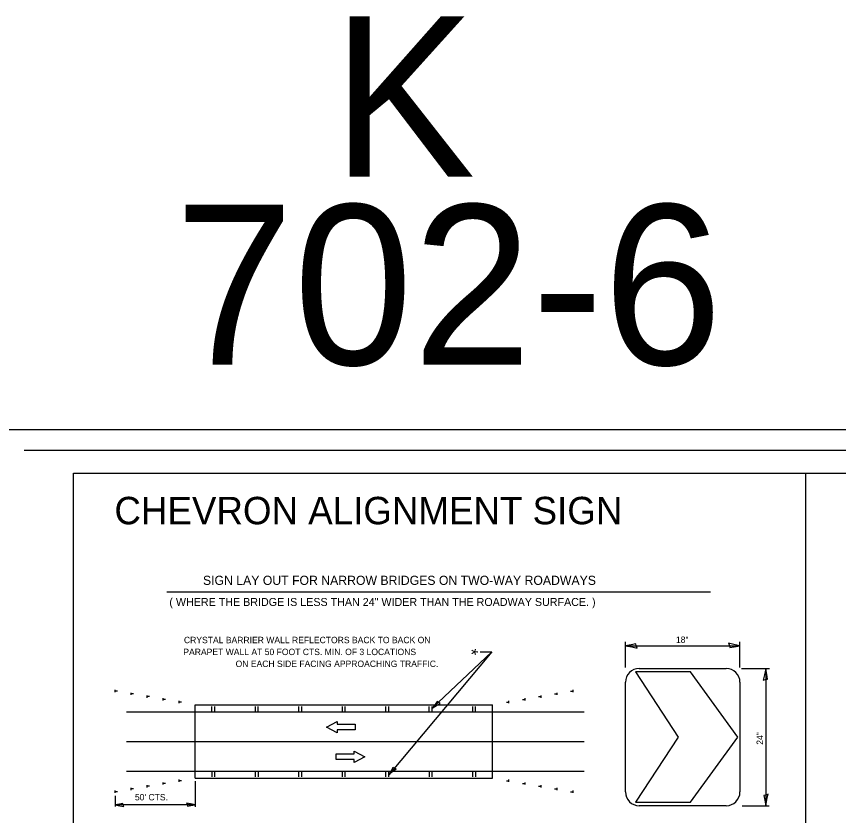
# Model space of a CAD drawing. Extents: x 2147643 to 2167443, y 2146757 to 2149469.
# Drawn here: x 2158481 to 2159379, y 2148203 to 2149076 of the extents above; entities that cross this region are included whole.
import ezdxf

# ---------------------------------------------------------------- set-up
doc = ezdxf.new("R2010")
doc.units = 0
for name, color, linetype in [('Alignment_EX_50 Centerline', 7, 'Continuous'), ('Design_PR_PMK CL Markers 40', 7, 'Continuous'), ('Design_PR_Roadway Dimensions', 7, 'Continuous'), ('Design_PR_Roadway Notes', 7, 'Continuous'), ('Level 1', 7, 'Continuous'), ('Level 23', 7, 'Continuous'), ('Sheets_General Details', 7, 'Continuous'), ('Sheets_Plotter Plotting Border', 7, 'Continuous'), ('Signals_PR_Above Ground', 7, 'Continuous'), ('Topo_Bridge Structures', 7, 'Continuous'), ('Topo_EOP', 7, 'Continuous'), ('Topo_Traffic Sign', 7, 'Continuous')]:
    doc.layers.add(name, color=color, linetype=linetype)

msp = doc.modelspace()

# ---------------------------------------------------------------- linework, layer by layer
at = {"layer": 'Alignment_EX_50 Centerline'}
msp.add_line((2158601.2, 2148283.79), (2159101.2, 2148283.79), dxfattribs=at)
at = {"layer": 'Design_PR_PMK CL Markers 40'}
for p, q in [((2158694.47, 2148317.01), (2158694.47, 2148322.01)), ((2158697.6, 2148317.01), (2158697.6, 2148322.01)), ((2158741.97, 2148317.01), (2158741.97, 2148322.01)), ((2158745.1, 2148317.01), (2158745.1, 2148322.01)), ((2158789.47, 2148317.01), (2158789.47, 2148322.01)), ((2158792.6, 2148317.01), (2158792.6, 2148322.01)), ((2158836.97, 2148317.01), (2158836.97, 2148322.01)), ((2158840.1, 2148317.01), (2158840.1, 2148322.01)), ((2158884.47, 2148317.01), (2158884.47, 2148322.01)), ((2158887.6, 2148317.01), (2158887.6, 2148322.01)), ((2158931.97, 2148317.01), (2158931.97, 2148322.01)), ((2158935.1, 2148317.01), (2158935.1, 2148322.01)), ((2158979.47, 2148317.01), (2158979.47, 2148322.01)), ((2158982.6, 2148317.01), (2158982.6, 2148322.01)), ((2158694.55, 2148245.15), (2158694.55, 2148250.15)), ((2158697.67, 2148245.15), (2158697.67, 2148250.15)), ((2158742.05, 2148245.15), (2158742.05, 2148250.15)), ((2158745.17, 2148245.15), (2158745.17, 2148250.15)), ((2158745.17, 2148245.15), (2158745.17, 2148250.15)), ((2158789.55, 2148245.15), (2158789.55, 2148250.15)), ((2158792.67, 2148245.15), (2158792.67, 2148250.15)), ((2158837.05, 2148245.15), (2158837.05, 2148250.15)), ((2158840.17, 2148245.15), (2158840.17, 2148250.15)), ((2158884.55, 2148245.15), (2158884.55, 2148250.15)), ((2158887.67, 2148245.15), (2158887.67, 2148250.15)), ((2158932.05, 2148245.15), (2158932.05, 2148250.15)), ((2158935.17, 2148245.15), (2158935.17, 2148250.15)), ((2158979.55, 2148245.15), (2158979.55, 2148250.15)), ((2158982.67, 2148245.15), (2158982.67, 2148250.15))]:
    msp.add_line(p, q, dxfattribs=at)
at = {"layer": 'Design_PR_Roadway Dimensions'}
for p, q in [((2159146.47, 2148364.47), (2159146.47, 2148392.71)), ((2159271.47, 2148364.73), (2159271.47, 2148392.71)), ((2159146.47, 2148388.44), (2159271.47, 2148388.44)), ((2159000.29, 2148381.83), (2158887.67, 2148247.39)), ((2159000.29, 2148381.83), (2158935.25, 2148320.03)), ((2158987.62, 2148381.83), (2159000.29, 2148381.83)), ((2159273.23, 2148363.53), (2159303.87, 2148363.53)), ((2159299.6, 2148363.53), (2159299.6, 2148213.48)), ((2158676.2, 2148240.32), (2158676.2, 2148212.42)), ((2158588.7, 2148224.15), (2158588.7, 2148212.57)), ((2158676.2, 2148214.59), (2158588.69, 2148214.59)), ((2159273.76, 2148213.53), (2159303.33, 2148213.53))]:
    msp.add_line(p, q, dxfattribs=at)
for points in [[(2159158.97, 2148385.83), (2159157.95, 2148388.23), (2159157.56, 2148390.53), (2159152.72, 2148389.52), (2159146.47, 2148388.44), (2159153.14, 2148387.23)], [(2159258.99, 2148391.06), (2159260, 2148388.65), (2159260.4, 2148386.35), (2159265.23, 2148387.36), (2159271.48, 2148388.44), (2159264.82, 2148389.65)], [(2159296.98, 2148350.61), (2159299.39, 2148351.62), (2159301.69, 2148352.02), (2159300.68, 2148356.85), (2159299.6, 2148363.1), (2159298.39, 2148356.44)], [(2158943.94, 2148325.4), (2158942.03, 2148326.24), (2158940.53, 2148327.36), (2158938.28, 2148324.11), (2158935.25, 2148320.03), (2158939.79, 2148323.01)], [(2158895.69, 2148253.71), (2158893.7, 2148254.32), (2158892.08, 2148255.26), (2158890.22, 2148251.78), (2158887.67, 2148247.39), (2158891.84, 2148250.86)], [(2159302.21, 2148225.98), (2159299.81, 2148224.96), (2159297.51, 2148224.57), (2159298.52, 2148219.73), (2159299.6, 2148213.48), (2159300.81, 2148220.15)], [(2158598.14, 2148212.47), (2158597.37, 2148214.28), (2158597.08, 2148216), (2158593.45, 2148215.25), (2158588.76, 2148214.43), (2158593.76, 2148213.53)], [(2158666.83, 2148216.47), (2158667.59, 2148214.67), (2158667.89, 2148212.94), (2158671.52, 2148213.7), (2158676.2, 2148214.51), (2158671.2, 2148215.42)]]:
    msp.add_lwpolyline(points, close=True, dxfattribs=at)
at = {"layer": 'Design_PR_Roadway Notes'}
msp.add_line((2158645.18, 2148447.4), (2159239.14, 2148447.4), dxfattribs=at)
at = {"layer": 'Sheets_General Details'}
for p, q in [((2158443.18, 2148624.6), (2160243.18, 2148624.6)), ((2158489.36, 2148602.1), (2160228.01, 2148602.1)), ((2158543.18, 2148577.1), (2160218.18, 2148577.1)), ((2158543.18, 2147527.1), (2158543.18, 2148577.1)), ((2159343.18, 2148577.1), (2159343.18, 2147527.1))]:
    msp.add_line(p, q, dxfattribs=at)
at = {"layer": 'Sheets_Plotter Plotting Border'}
msp.add_lwpolyline([(2158443.18, 2148624.6), (2160243.18, 2148624.6), (2160243.18, 2147479.6), (2158443.18, 2147479.6)], close=True, dxfattribs=at)
at = {"layer": 'Signals_PR_Above Ground'}
for points in [[(2158850.97, 2148296.36), (2158831.18, 2148296.36), (2158831.18, 2148293.23), (2158819.73, 2148299.48), (2158831.18, 2148305.73), (2158831.18, 2148302.61), (2158850.97, 2148302.61)], [(2158830.12, 2148270.14), (2158849.91, 2148270.14), (2158849.91, 2148273.27), (2158861.37, 2148267.02), (2158849.91, 2148260.77), (2158849.91, 2148263.89), (2158830.12, 2148263.89)]]:
    msp.add_lwpolyline(points, close=True, dxfattribs=at)
at = {"layer": 'Topo_Bridge Structures'}
for p, q in [((2158676.2, 2148323.79), (2159001.2, 2148323.79)), ((2158676.2, 2148243.79), (2158676.2, 2148323.79)), ((2159001.2, 2148243.79), (2159001.2, 2148323.79)), ((2158676.2, 2148316.29), (2159001.2, 2148316.29)), ((2158676.2, 2148251.29), (2159001.2, 2148251.29)), ((2158676.2, 2148243.79), (2159001.2, 2148243.79)), ((2159001.2, 2148243.79), (2159001.2, 2148243.79))]:
    msp.add_line(p, q, dxfattribs=at)
at = {"layer": 'Topo_EOP'}
for p, q in [((2158601.2, 2148316.29), (2158676.2, 2148316.29)), ((2159001.2, 2148316.29), (2159101.2, 2148316.29)), ((2158601.2, 2148251.29), (2158676.2, 2148251.29)), ((2159001.2, 2148251.29), (2159101.2, 2148251.29))]:
    msp.add_line(p, q, dxfattribs=at)
at = {"layer": 'Topo_Traffic Sign'}
for p, q in [((2159217.31, 2148359.78), (2159157.31, 2148359.78)), ((2159157.31, 2148359.78), (2159203.97, 2148288.53)), ((2159161.47, 2148363.53), (2159256.47, 2148363.53)), ((2159268.97, 2148288.53), (2159217.31, 2148359.78)), ((2159146.47, 2148228.53), (2159146.47, 2148348.53)), ((2159271.47, 2148348.53), (2159271.47, 2148228.53)), ((2158588.7, 2148337.54), (2158588.7, 2148340.04)), ((2158591.2, 2148338.79), (2158588.7, 2148338.79)), ((2159086.2, 2148338.79), (2159088.7, 2148338.79)), ((2159088.7, 2148340.04), (2159088.7, 2148337.54)), ((2158606.2, 2148334.54), (2158606.2, 2148337.04)), ((2158608.7, 2148335.79), (2158606.2, 2148335.79)), ((2158623.7, 2148331.54), (2158623.7, 2148334.04)), ((2158626.2, 2148332.79), (2158623.7, 2148332.79)), ((2158641.2, 2148328.54), (2158641.2, 2148331.04)), ((2158643.7, 2148329.79), (2158641.2, 2148329.79)), ((2159033.7, 2148329.79), (2159036.2, 2148329.79)), ((2159036.2, 2148331.04), (2159036.2, 2148328.54)), ((2159051.2, 2148332.79), (2159053.7, 2148332.79)), ((2159053.7, 2148334.04), (2159053.7, 2148331.54)), ((2159068.7, 2148335.79), (2159071.2, 2148335.79)), ((2159071.2, 2148337.04), (2159071.2, 2148334.54)), ((2158658.7, 2148325.54), (2158658.7, 2148328.04)), ((2158661.2, 2148326.79), (2158658.7, 2148326.79)), ((2159016.2, 2148326.79), (2159018.7, 2148326.79)), ((2159018.7, 2148328.04), (2159018.7, 2148325.54)), ((2159203.97, 2148288.53), (2159157.31, 2148217.28)), ((2159217.31, 2148217.28), (2159268.97, 2148288.53)), ((2158658.7, 2148239.54), (2158658.7, 2148242.04)), ((2158661.2, 2148240.79), (2158658.7, 2148240.79)), ((2159016.2, 2148240.79), (2159018.7, 2148240.79)), ((2159018.7, 2148242.04), (2159018.7, 2148239.54)), ((2158606.2, 2148230.54), (2158606.2, 2148233.04)), ((2158608.7, 2148231.79), (2158606.2, 2148231.79)), ((2158623.7, 2148233.54), (2158623.7, 2148236.04)), ((2158626.2, 2148234.79), (2158623.7, 2148234.79)), ((2158641.2, 2148236.54), (2158641.2, 2148239.04)), ((2158643.7, 2148237.79), (2158641.2, 2148237.79)), ((2159033.7, 2148237.79), (2159036.2, 2148237.79)), ((2159036.2, 2148239.04), (2159036.2, 2148236.54)), ((2159051.2, 2148234.79), (2159053.7, 2148234.79)), ((2159053.7, 2148236.04), (2159053.7, 2148233.54)), ((2159068.7, 2148231.79), (2159071.2, 2148231.79)), ((2159071.2, 2148233.04), (2159071.2, 2148230.54)), ((2158588.7, 2148227.54), (2158588.7, 2148230.04)), ((2158591.2, 2148228.79), (2158588.7, 2148228.79)), ((2159086.2, 2148228.79), (2159088.7, 2148228.79)), ((2159088.7, 2148230.04), (2159088.7, 2148227.54)), ((2159157.31, 2148217.28), (2159217.31, 2148217.28)), ((2159256.47, 2148213.53), (2159161.47, 2148213.53))]:
    msp.add_line(p, q, dxfattribs=at)
msp.add_lwpolyline([(2159203.97, 2148288.53), (2159157.31, 2148217.28), (2159217.31, 2148217.28), (2159268.97, 2148288.53), (2159217.31, 2148359.78), (2159157.31, 2148359.78), (2159203.97, 2148288.53)], dxfattribs=at)
for centre, start, end in [((2159161.47, 2148348.53), 90, 180), ((2159256.47, 2148348.53), 0, 90), ((2159161.47, 2148228.53), 180, 270), ((2159256.47, 2148228.53), 270, 0)]:
    msp.add_arc(centre, 15, start, end, dxfattribs=at)

# ---------------------------------------------------------------- texts
at = {"layer": 'Design_PR_Roadway Notes'}
for s, height, p in [('CHEVRON ALIGNMENT SIGN', 30, (2158587.92, 2148521.15)), ('SIGN LAY OUT FOR NARROW BRIDGES ON TWO-WAY ROADWAYS', 10, (2158684.66, 2148454.9)), ('( WHERE THE BRIDGE IS LESS THAN 24" WIDER THAN THE ROADWAY SURFACE. )', 8.75, (2158647.96, 2148431.85)), ('18"', 7, (2159201.5, 2148391.44)), ("50' CTS.", 7, (2158610.29, 2148219.32))]:
    msp.add_text(s, height=height, dxfattribs=at).set_placement(p)
for s, height, rotation, p in [('*', 14, 270, (2158971.1, 2148385.25)), ('24"', 7, 90, (2159296.6, 2148280.16))]:
    msp.add_text(s, height=height, rotation=rotation, dxfattribs=at).set_placement(p)
at = {"layer": 'Level 1'}
msp.add_text('702-6', height=175, dxfattribs=at).set_placement((2158653.6, 2148695.52))
at = {"layer": 'Level 23'}
for s, height, p in [('K', 175, (2158825.93, 2148901.31)), ('CRYSTAL BARRIER WALL REFLECTORS BACK TO BACK ON', 7, (2158663.87, 2148391.15)), ('PARAPET WALL AT 50 FOOT CTS. MIN. OF 3 LOCATIONS', 7, (2158663.2, 2148378.15)), ('ON EACH SIDE FACING APPROACHING TRAFFIC.', 7, (2158720.31, 2148365.15))]:
    msp.add_text(s, height=height, dxfattribs=at).set_placement(p)

doc.saveas('drawing.dxf')
